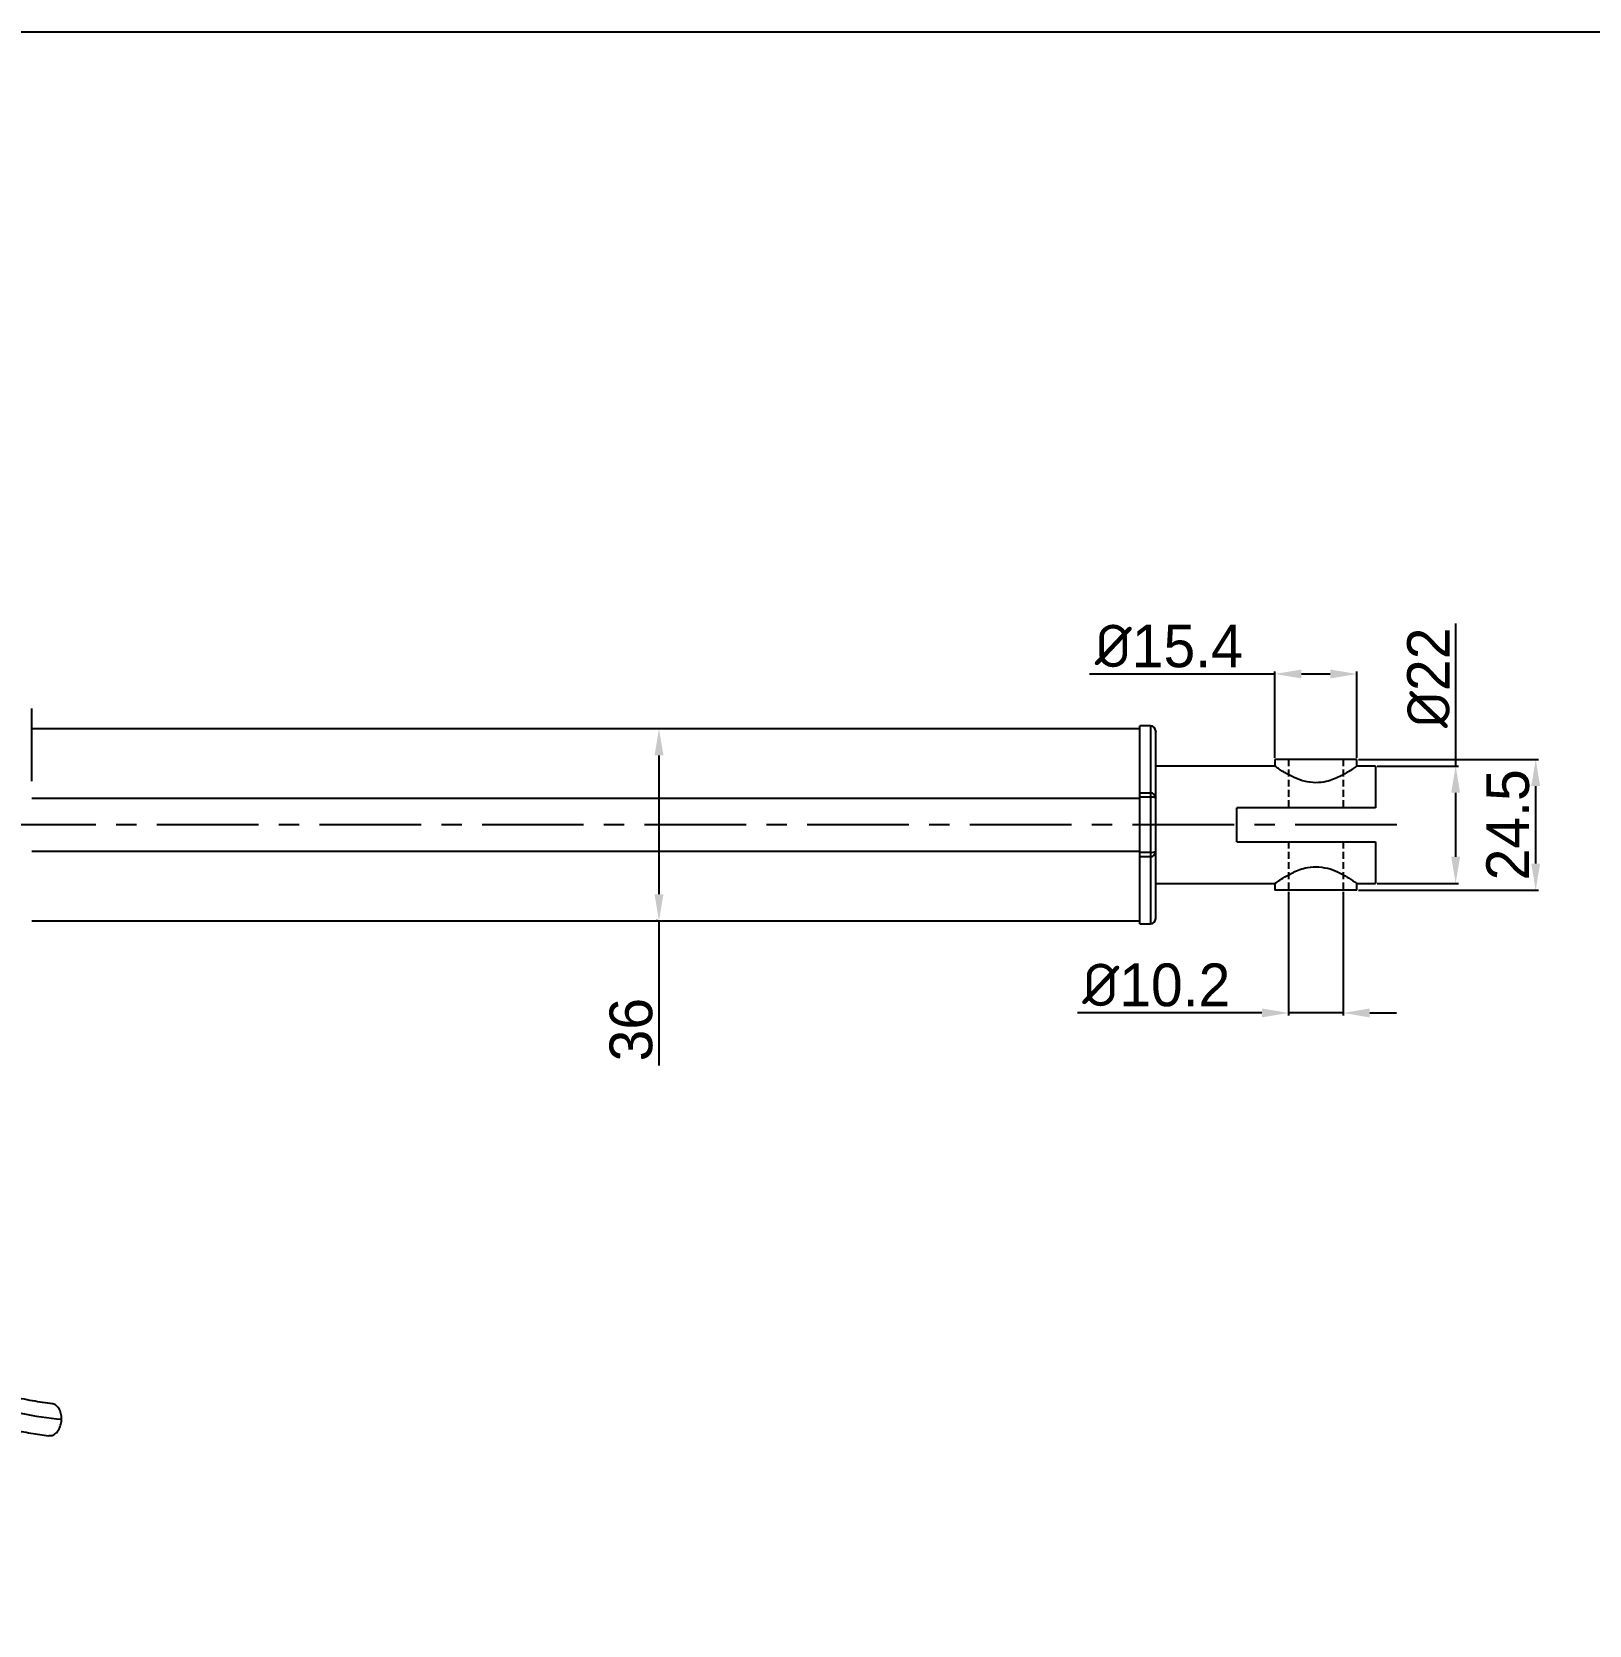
# Model space of a CAD drawing. Header units: millimetres. Extents: x 0 to 840, y 0 to 594.
# Drawn here: x 225.4 to 517.2, y 295.5 to 594 of the extents above; entities that cross this region are included whole.
import ezdxf

# ---------------------------------------------------------------- set-up
doc = ezdxf.new("R2010")
doc.units = ezdxf.units.MM
doc.header["$PDSIZE"] = -1
doc.linetypes.add('CENTERX2', pattern=[20.32, 12.7, -2.54, 2.54, -2.54])
doc.linetypes.add('HIDDEN', pattern=[1.905, 1.27, -0.635])
doc.layers.add('중심선', color=1, linetype='CENTERX2')
doc.layers.add('치수', color=4, linetype='Continuous')
doc.styles.add('누리로봇 문자스타일_20230829', font='GOTHIC.TTF')
doc.dimstyles.new('A2기본 치수스타일', dxfattribs={"dimtxt": 4, "dimasz": 4, "dimexe": 0.5, "dimexo": 0.3, "dimgap": 1, "dimtad": 1, "dimtoh": 1, "dimdec": 1, "dimzin": 12, "dimdsep": 46, "dimtxsty": '누리로봇 문자스타일_20230829', "dimcen": 0.09, "dimclrd": 3, "dimclre": 3, "dimclrt": 3, "dimadec": 0, "dimazin": 3, "dimtm": 1e-09, "dimtfac": 1, "dimtdec": 1, "dimtofl": 0, "dimtmove": 0, "dimatfit": 3, "dimfxl": 1, "dimfrac": 2, "dimarcsym": 0})
doc.dimstyles.new('A3치수선 초과 치수스타일', dxfattribs={"dimtxt": 4, "dimasz": 4, "dimexe": 0.5, "dimexo": 0.3, "dimgap": 1, "dimtad": 1, "dimdec": 1, "dimzin": 12, "dimdsep": 46, "dimtxsty": '누리로봇 문자스타일_20230829', "dimcen": 0.09, "dimclrd": 3, "dimclre": 3, "dimclrt": 3, "dimadec": 0, "dimazin": 3, "dimtm": 1e-09, "dimtfac": 1, "dimtdec": 1, "dimtofl": 0, "dimtmove": 0, "dimatfit": 3, "dimfxl": 1, "dimfrac": 2, "dimarcsym": 0})

# ---------------------------------------------------------------- blocks, each defined once
blk = doc.blocks.new('*D12')
at = {"layer": 'Defpoints', "color": 0}
for p in [(342.91, 463.45), (342.91, 427.45), (342.91, 427.45)]:
    blk.add_point(p, dxfattribs=at)
at = {"layer": '치수', "color": 3, "lineweight": -2}
for p, q in [((342.61, 463.45), (342.41, 463.45)), ((342.91, 458.45), (342.91, 432.45)), ((342.61, 427.45), (342.41, 427.45)), ((342.91, 427.45), (342.91, 400.33))]:
    blk.add_line(p, q, dxfattribs=at)
at = {"layer": '치수', "color": 3}
for points in [[(342.08, 458.45), (343.75, 458.45), (342.91, 463.45)], [(342.08, 432.45), (343.75, 432.45), (342.91, 427.45)]]:
    blk.add_solid(points, dxfattribs=at)
at = {"layer": '치수', "color": 3, "insert": (337.71, 407.07), "char_height": 8, "attachment_point": 5, "rotation": 90, "style": '누리로봇 문자스타일_20230829'}
blk.add_mtext('36', dxfattribs=at)
blk = doc.blocks.new('*D13')
at = {"layer": 'Defpoints', "color": 0}
for p in [(473.7, 473.7), (458.3, 457.7), (473.7, 457.7)]:
    blk.add_point(p, dxfattribs=at)
at = {"layer": '치수', "color": 3, "lineweight": -2}
for p, q in [((458.3, 473.7), (423.6, 473.7)), ((458.3, 458), (458.3, 474.2)), ((468.7, 473.7), (463.3, 473.7)), ((473.7, 458), (473.7, 474.2))]:
    blk.add_line(p, q, dxfattribs=at)
at = {"layer": '치수', "color": 3}
for points in [[(463.3, 474.54), (463.3, 472.87), (458.3, 473.7)], [(468.7, 474.54), (468.7, 472.87), (473.7, 473.7)]]:
    blk.add_solid(points, dxfattribs=at)
at = {"layer": '치수', "color": 3, "insert": (438.45, 478.91), "char_height": 8, "attachment_point": 5, "style": '누리로봇 문자스타일_20230829'}
blk.add_mtext('{\\fISOCPEUR|b0|i0|c0|p34;%%C}15.4', dxfattribs=at)
blk = doc.blocks.new('*D14')
at = {"layer": 'Defpoints', "color": 0}
for p in [(460.9, 433.2), (471.1, 433.2), (471.1, 410.2)]:
    blk.add_point(p, dxfattribs=at)
at = {"layer": '치수', "color": 3, "lineweight": -2}
for p, q in [((460.9, 432.9), (460.9, 409.7)), ((471.1, 432.9), (471.1, 409.7)), ((455.9, 410.2), (421.31, 410.2)), ((471.1, 410.2), (460.9, 410.2)), ((476.1, 410.2), (481.1, 410.2))]:
    blk.add_line(p, q, dxfattribs=at)
at = {"layer": '치수', "color": 3}
for points in [[(455.9, 411.04), (455.9, 409.37), (460.9, 410.2)], [(476.1, 411.04), (476.1, 409.37), (471.1, 410.2)]]:
    blk.add_solid(points, dxfattribs=at)
at = {"layer": '치수', "color": 3, "insert": (436.1, 415.41), "char_height": 8, "attachment_point": 5, "style": '누리로봇 문자스타일_20230829'}
blk.add_mtext('{\\fISOCPEUR|b0|i0|c0|p34;%%C}10.2', dxfattribs=at)
blk = doc.blocks.new('*D15')
at = {"layer": 'Defpoints', "color": 0}
for p in [(473.7, 457.7), (507.2, 457.7), (473.7, 433.2)]:
    blk.add_point(p, dxfattribs=at)
at = {"layer": '치수', "color": 3, "lineweight": -2}
for p, q in [((474, 457.7), (507.7, 457.7)), ((507.2, 438.2), (507.2, 452.7)), ((474, 433.2), (507.7, 433.2))]:
    blk.add_line(p, q, dxfattribs=at)
at = {"layer": '치수', "color": 3}
for points in [[(506.37, 452.7), (508.03, 452.7), (507.2, 457.7)], [(506.37, 438.2), (508.03, 438.2), (507.2, 433.2)]]:
    blk.add_solid(points, dxfattribs=at)
at = {"layer": '치수', "color": 3, "insert": (502, 445.45), "char_height": 8, "attachment_point": 5, "rotation": 90, "style": '누리로봇 문자스타일_20230829'}
blk.add_mtext('24.5', dxfattribs=at)
blk = doc.blocks.new('*D20')
at = {"layer": 'Defpoints', "color": 0}
for p in [(477.2, 456.45), (492.2, 456.45), (477.2, 434.45)]:
    blk.add_point(p, dxfattribs=at)
at = {"layer": '치수', "color": 3, "lineweight": -2}
for p, q in [((492.2, 456.45), (492.2, 483.16)), ((477.5, 456.45), (492.7, 456.45)), ((492.2, 439.45), (492.2, 451.45)), ((477.5, 434.45), (492.7, 434.45))]:
    blk.add_line(p, q, dxfattribs=at)
at = {"layer": '치수', "color": 3}
for points in [[(491.37, 451.45), (493.03, 451.45), (492.2, 456.45)], [(491.37, 439.45), (493.03, 439.45), (492.2, 434.45)]]:
    blk.add_solid(points, dxfattribs=at)
at = {"layer": '치수', "color": 3, "insert": (487.1, 472.99), "char_height": 8, "attachment_point": 5, "rotation": 90, "style": '누리로봇 문자스타일_20230829'}
blk.add_mtext('{\\fISOCPEUR|b0|i0|c0|p34;%%C}22', dxfattribs=at)

msp = doc.modelspace()

# ---------------------------------------------------------------- linework, layer by layer
at = {"color": 7, "linetype": 'Continuous', "lineweight": 25}
for p, q in [((433, 463.45), (225.4, 463.45)), ((435, 464), (433, 464)), ((433, 426.9), (433, 464)), ((458.3, 457.7), (458.3, 456.42)), ((473.7, 457.7), (458.3, 457.7)), ((473.7, 456.4), (473.7, 457.7)), ((458.34, 456.45), (436, 456.45)), ((477.2, 456.45), (473.63, 456.45)), ((477.2, 456.45), (477.2, 448.63)), ((433, 451.45), (435, 451.45)), ((435, 451.45), (435, 439.45)), ((225.4, 450.45), (433, 450.45)), ((435, 450.61), (433, 450.61)), ((477.2, 448.63), (451.2, 448.63)), ((451.2, 442.28), (451.2, 448.63)), ((451.2, 442.28), (477.2, 442.28)), ((477.2, 442.28), (477.2, 434.45)), ((433, 440.45), (225.4, 440.45)), ((433, 440.3), (435, 440.3)), ((435, 439.45), (433, 439.45)), ((436, 434.45), (458.37, 434.45)), ((458.3, 434.5), (458.3, 433.2)), ((473.7, 433.2), (458.3, 433.2)), ((473.66, 434.45), (477.2, 434.45)), ((473.7, 433.2), (473.7, 434.48)), ((225.4, 427.45), (433, 427.45)), ((433, 426.9), (435, 426.9))]:
    msp.add_line(p, q, dxfattribs=at)
at = {"color": 8, "linetype": 'Continuous', "lineweight": 25}
for p, q in [((435, 464), (435, 451.45)), ((435, 439.45), (435, 426.9))]:
    msp.add_line(p, q, dxfattribs=at)
at = {"color": 2, "linetype": 'HIDDEN'}
for p, q in [((460.9, 457.7), (460.9, 448.63)), ((471.1, 457.7), (471.1, 448.63)), ((460.9, 442.28), (460.9, 433.2)), ((471.1, 442.28), (471.1, 433.2))]:
    msp.add_line(p, q, dxfattribs=at)
msp.add_lwpolyline([(840, 0), (0, 0), (0, 594), (840, 594)], close=True)
at = {"color": 7, "linetype": 'Continuous', "lineweight": 25}
for centre, radius, start, end in [((435, 463), 1, 0, 90), ((435, 450.45), 1, 0, 90), ((435.24, 448.88), 1.75, 64.379, 98.0223), ((435.24, 442.03), 1.75, 261.9774, 295.6213), ((435, 440.45), 1, 270, 360), ((435, 427.9), 1, 270, 0)]:
    msp.add_arc(centre, radius, start, end, dxfattribs=at)
for points, knots in [([(225.4, 453.65), (225.4, 454.79), (225.4, 457.06), (225.4, 460.06), (225.4, 462.79), (225.4, 464.72), (225.4, 466.21), (225.4, 467.11), (225.4, 467.19), (225.4, 467.22)], [0, 0, 0, 0, 0.145185, 0.290369, 0.435554, 0.580739, 0.725924, 0.871108, 1, 1, 1, 1]), ([(436, 450.45), (436, 451.43), (436, 453.53), (436, 456.54), (436, 459.14), (436, 461.14), (436, 462.41), (436, 463.04), (436, 462.94), (436, 462.91)], [0, 0, 0, 0, 0.138235, 0.296557, 0.475676, 0.623176, 0.780242, 0.944402, 1, 1, 1, 1]), ([(466, 453.31), (465.26, 453.37), (463.79, 453.5), (461.77, 454.33), (460.3, 455.14), (459.28, 455.79), (458.61, 456.24), (458.23, 456.5), (458.33, 456.43), (458.34, 456.42)], [0, 0, 0, 0, 0.175995, 0.350595, 0.555888, 0.673717, 0.7959, 0.970456, 1, 1, 1, 1]), ([(473.63, 456.4), (473.65, 456.42), (473.74, 456.48), (473.25, 456.14), (472.22, 455.46), (470.81, 454.63), (469.33, 453.96), (467.84, 453.45), (466.66, 453.36), (466, 453.31)], [0, 0, 0, 0, 0.051125, 0.222047, 0.399108, 0.604087, 0.720916, 0.84182, 1, 1, 1, 1]), ([(436, 440.45), (436, 442.32), (436, 445.66), (436, 448.99), (436, 450.45)], [0, 0, 0, 0, 0.56, 1, 1, 1, 1]), ([(436, 427.99), (436, 427.97), (436, 427.87), (436, 428.49), (436, 429.77), (436, 431.77), (436, 434.36), (436, 437.38), (436, 439.48), (436, 440.45)], [0, 0, 0, 0, 0.055026, 0.219333, 0.376527, 0.524131, 0.703351, 0.861735, 1, 1, 1, 1]), ([(458.37, 434.5), (458.35, 434.49), (458.26, 434.42), (458.75, 434.77), (459.78, 435.45), (461.19, 436.28), (462.67, 436.95), (464.16, 437.46), (465.34, 437.55), (466, 437.6)], [0, 0, 0, 0, 0.051124, 0.222046, 0.399107, 0.604086, 0.720914, 0.841818, 1, 1, 1, 1]), ([(466, 437.6), (466.74, 437.53), (468.21, 437.41), (470.23, 436.58), (471.7, 435.77), (472.72, 435.12), (473.39, 434.67), (473.77, 434.41), (473.67, 434.48), (473.66, 434.48)], [0, 0, 0, 0, 0.175993, 0.350594, 0.555887, 0.673717, 0.7959, 0.970456, 1, 1, 1, 1]), ([(166.53, 398.15), (166.54, 396.19), (166.56, 392.04), (167.4, 385.8), (168.84, 379.52), (170.91, 373.48), (173.53, 367.73), (176.67, 362.31), (180.25, 357.32), (184.11, 352.87), (188.04, 349.04), (191.92, 345.82), (195.75, 343.05), (198.96, 341.04), (201.61, 339.55), (203.86, 338.38), (206.57, 337.09), (209.9, 335.68), (213.87, 334.24), (217.86, 333.06), (221.73, 332.13), (225.21, 331.45), (227.45, 331.15), (228.55, 331)], [0, 0, 0, 0, 0.056572, 0.119778, 0.182524, 0.2447, 0.306345, 0.3672, 0.427118, 0.484522, 0.537079, 0.584913, 0.629096, 0.672507, 0.694054, 0.717252, 0.746618, 0.782602, 0.825629, 0.876441, 0.915236, 0.958548, 1, 1, 1, 1]), ([(169.51, 398.36), (169.5, 397.88), (169.48, 393.44), (170.22, 386.35), (173.05, 376.06), (177, 367.5), (182.33, 359.67), (188.65, 352.55), (196.09, 346.47), (205.52, 340.91), (214.36, 337.33), (223.36, 335.06), (228.46, 334.33), (230.97, 334.09)], [0, 0, 0, 0, 0.0100106, 0.0918151, 0.1463515, 0.228156, 0.2826924, 0.3372287, 0.4190332, 0.4735696, 0.5553741, 0.6099104, 0.6644468, 0.6644468, 0.6644468, 0.6644468]), ([(229.3, 336.96), (228.05, 337.13), (225.54, 337.48), (221.54, 338.32), (217.6, 339.37), (213.54, 340.71), (209.41, 342.36), (205.31, 344.35), (201.48, 346.52), (197.97, 348.82), (194.82, 351.2), (192.11, 353.52), (189.64, 355.87), (187.07, 358.6), (184.44, 361.78), (181.82, 365.48), (179.43, 369.51), (177.23, 373.99), (175.27, 379.09), (173.87, 384.21), (172.99, 389.17), (172.53, 393.6), (172.53, 396.61), (172.53, 398.06)], [0, 0, 0, 0, 0.052895, 0.106942, 0.155879, 0.200542, 0.254512, 0.303063, 0.346858, 0.393645, 0.434431, 0.469872, 0.505001, 0.541036, 0.587396, 0.635241, 0.684506, 0.736342, 0.794484, 0.859058, 0.905425, 0.954584, 1, 1, 1, 1]), ([(230.97, 334.09), (230.95, 334.47), (230.91, 335.21), (230.51, 336.13), (229.97, 336.7), (229.54, 336.97), (229.31, 336.94), (229.3, 336.94)], [0, 0, 0, 0, 0.258346, 0.518676, 0.75766, 0.984382, 1, 1, 1, 1]), ([(228.55, 331.02), (228.76, 331.01), (229.2, 330.98), (229.87, 331.37), (230.44, 332.04), (230.84, 332.94), (230.94, 333.66), (230.97, 334.04), (230.97, 334.09)], [0, 0, 0, 0, 0.181002, 0.36967, 0.58284, 0.773064, 0.967874, 1, 1, 1, 1])]:
    msp.add_open_spline(points, degree=3, knots=knots, dxfattribs=at)
at = {"layer": '중심선', "ltscale": 1.5}
msp.add_line((481.2, 445.45), (73.8, 445.45), dxfattribs=at)

# ---------------------------------------------------------------- dimensions: what is measured, and where the dimension line sits
at = {"layer": '치수'}
for base, p1, p2, override, picture, middle in [((473.7, 473.7), (458.3, 457.7), (473.7, 457.7), {"dimtxt": 8, "dimasz": 5}, '*D13', (438.45, 473.7)), ((471.1, 410.2), (460.9, 433.2), (471.1, 433.2), {"dimtxt": 8, "dimasz": 5, "dimtofl": 1}, '*D14', (436.1, 410.2))]:
    dim = msp.add_linear_dim(base=base, p1=p1, p2=p2, text='{\\fISOCPEUR|b0|i0|c0|p34;%%C}<>', dimstyle='A2기본 치수스타일', override=override, dxfattribs=at)
    dim.commit()
    dim.dimension.update_dxf_attribs({"geometry": picture, "text_midpoint": middle, "dimtype": 160})
dim = msp.add_linear_dim(base=(492.2, 456.45), p1=(477.2, 434.45), p2=(477.2, 456.45), angle=90, text='{\\fISOCPEUR|b0|i0|c0|p34;%%C}<>', dimstyle='A3치수선 초과 치수스타일', override={"dimtxt": 8, "dimasz": 5}, dxfattribs=at)
dim.commit()
dim.dimension.update_dxf_attribs({"geometry": '*D20', "text_midpoint": (492.2, 472.99), "dimtype": 160})
for base, p1, p2, dimstyle, picture, middle in [((342.91, 427.45), (342.91, 463.45), (342.91, 427.45), 'A3치수선 초과 치수스타일', '*D12', (342.91, 407.07)), ((507.2, 457.7), (473.7, 433.2), (473.7, 457.7), 'A2기본 치수스타일', '*D15', (507.2, 445.45))]:
    dim = msp.add_linear_dim(base=base, p1=p1, p2=p2, angle=90, dimstyle=dimstyle, override={"dimtxt": 8, "dimasz": 5}, dxfattribs=at)
    dim.commit()
    dim.dimension.update_dxf_attribs({"geometry": picture, "text_midpoint": middle, "dimtype": 160})

doc.saveas('drawing.dxf')
